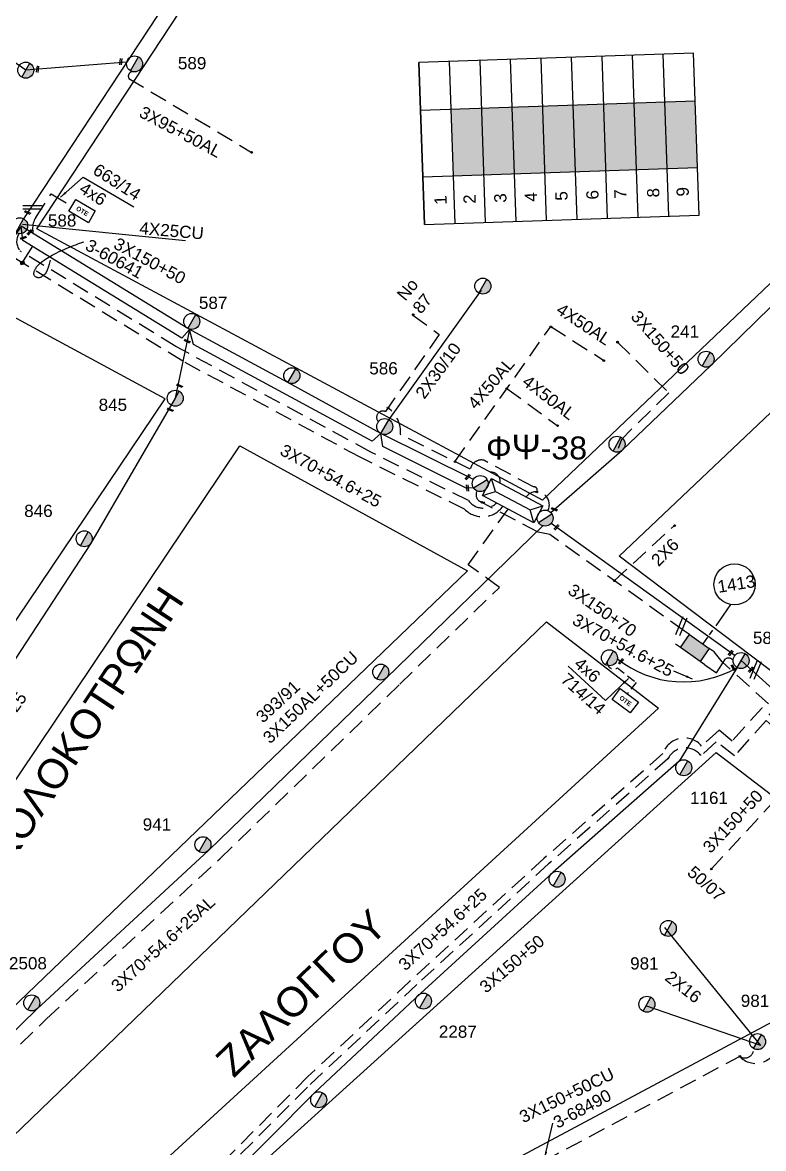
# Model space of a CAD drawing. Header units: millimetres. Extents: x 771 to 3391, y 686 to 1835.
# Drawn here: x 1483.5 to 1592.8, y 874.5 to 1040.5 of the extents above; entities that cross this region are included whole.
import ezdxf
from ezdxf.enums import TextEntityAlignment as Align

# ---------------------------------------------------------------- set-up
doc = ezdxf.new("R2010")
doc.units = ezdxf.units.MM
doc.linetypes.add('DASHED', pattern=[19.05, 12.7, -6.35])
for name, color, linetype in [('Link Box 4 Διευθύνσεων', 7, 'Continuous'), ('Pillar OTE', 7, 'Continuous'), ('Άγνωστα', 7, 'Continuous'), ('Ασφαλειοκιβώτια Χ.Τ 9 αναχωρήσεων', 7, 'Continuous'), ('Γυμνά εναέρια ΧΤ και ΦΟΠ (3Φ)   4x50+16AL', 7, 'Continuous'), ('Εναέρια παροχή ΧΤ 4x25', 7, 'SYN_LINE'), ('Επιγραφές - Σχήματα', 7, 'Continuous'), ('Καλωδια ΧΤ  3X95+50', 7, 'Continuous'), ('Καλώδια ΧΤ   3x150+50CU', 7, 'DASHED'), ('Καλώδια ΧΤ   3x150+70AL', 7, 'DASHED'), ('Καλώδια ΧΤ   3x150AL+50CU', 7, 'DASHED'), ('Μηχανική τομή', 7, 'Continuous'), ('Στύλος ΦΜ', 7, 'Continuous'), ('Στύλος ΦΜ @ 1', 7, 'Continuous'), ('Συνδέσεις', 7, 'Continuous'), ('Συνεστραμμένα ΧΤ   3x70+54.6+25 AL', 7, 'SYN_LINE'), ('Τομή', 7, 'Continuous'), ('Υποσταθμός εναέριος 2 στύλων', 7, 'Continuous'), ('Υποσταθμός πόλεως', 7, 'Continuous'), ('Υπόβαθρο ΔΕΗ', 7, 'Continuous'), ('Υπόγεια καλώδια Παροχών ΧΤ   4x50AL', 7, 'DASHED'), ('Υπόγεια καλώδια Παροχών ΧΤ   4x6', 7, 'DASHED')]:
    doc.layers.add(name, color=color, linetype=linetype)
doc.styles.add('arial', font='ARIAL.TTF')
doc.styles.get("Standard").update_dxf_attribs({"font": 'ARIAL.TTF'})
doc.linetypes.add('SYN_LINE', pattern='A,0.5,-0.0001,["/\\/\\/\\/",Standard,S=0.1,R=0,X=0,Y=-0.05],-0.25', length=0.7501)
doc.dimstyles.new('ISO-25', dxfattribs={"dimtxt": 2.5, "dimasz": 2.5, "dimexe": 1.25, "dimexo": 0.625, "dimtad": 1, "dimtxsty": 'Standard', "dimcen": 2.5, "dimadec": 0, "dimazin": 0, "dimtfac": 1, "dimtmove": 0, "dimatfit": 3, "dimfxl": 1, "dimarcsym": 0})

# ---------------------------------------------------------------- blocks, each defined once
blk = doc.blocks.new('LINK BOX 4 ΑΝΑΧΩΡΗΣΕΩΝ')
at = {"layer": 'Link Box 4 Διευθύνσεων', "ltscale": 40}
blk.add_hatch(color=256, dxfattribs=at).paths.add_polyline_path([(-3.54, 0), (-3.54, -4.67), (3.54, -4.67), (3.54, 0)])
for p, q in [((-3.54, 0), (-5.33, 0)), ((5.33, 0), (3.54, 0)), ((-3.54, -4.67), (-5.33, -4.67)), ((5.33, -4.67), (3.54, -4.67))]:
    blk.add_line(p, q, dxfattribs=at)
blk.add_lwpolyline([(-3.54, -4.67), (-3.54, 0), (3.54, 0), (3.54, -4.67)], close=True, dxfattribs=at)
blk = doc.blocks.new('ΑΣΦΑΛΕΙΟΚΙΒΩΤΙΟ ΥΠΟΣΤΑΘΜΟΥ 9 ΑΝΑΧΩΡΗΣΕΩΝ')
at = {"layer": 'Ασφαλειοκιβώτια Χ.Τ 9 αναχωρήσεων', "ltscale": 40}
for p, q in [((-23.8, 40.36), (24.02, 40.36)), ((-9.72, 40.36), (-9.72, -40.64)), ((9.94, 40.36), (9.94, -40.64)), ((-23.8, 31.36), (24.02, 31.36)), ((-23.8, 22.36), (24.02, 22.36)), ((-23.8, 13.36), (24.02, 13.36)), ((-23.8, 4.36), (24.02, 4.36)), ((-23.8, -4.64), (24.02, -4.64)), ((-23.8, -13.64), (24.02, -13.64)), ((-23.8, -22.64), (24.02, -22.64)), ((-23.8, -31.64), (24.02, -31.64))]:
    blk.add_line(p, q, dxfattribs=at)
at = {"layer": 'Ασφαλειοκιβώτια Χ.Τ 9 αναχωρήσεων'}
blk.add_lwpolyline([(-23.8, -40.64), (24.02, -40.64), (24.02, 40.36), (-23.8, 40.36)], close=True, dxfattribs=at)
for s, p in [('1', (-18.12, 33.62)), ('2', (-18.12, 25.05)), ('3', (-18.12, 15.98)), ('4', (-18.12, 6.96)), ('5', (-18.12, -2.05)), ('6', (-18.12, -11.19)), ('7', (-18.12, -19.43)), ('8', (-18.12, -29.12)), ('9', (-18.12, -37.81))]:
    blk.add_text(s, height=3.6, dxfattribs=at).set_placement(p)
at = {"layer": 'Ασφαλειοκιβώτια Χ.Τ 9 αναχωρήσεων', "ltscale": 40}
for tag, height, p in [('ΟΝΟΜΑ', 5, (-0.16, 44.31)), ('ΚΕΙΜΕΝΟ 1', 2, (17.06, 35.59)), ('ΚΕΙΜΕΝΟ 2', 2, (17.06, 26.88)), ('ΚΕΙΜΕΝΟ 3', 2, (17.06, 17.69)), ('ΚΕΙΜΕΝΟ 4', 2, (17.06, 8.71)), ('ΚΕΙΜΕΝΟ 5', 2, (17.06, -0.13)), ('ΚΕΙΜΕΝΟ 6', 2, (17.06, -9.05)), ('ΚΕΙΜΕΝΟ 7', 2, (17.06, -18.13)), ('ΚΕΙΜΕΝΟ 8', 2, (17.06, -26.85)), ('ΚΕΙΜΕΝΟ 9', 2, (17.06, -35.99)), ('ΣΧ', 2, (-0.1, -42.64))]:
    blk.add_attdef(tag, text='', height=height, dxfattribs=at).set_placement(p, align=Align.MIDDLE_CENTER)
blk = doc.blocks.new('ΥΠΑΡΧΩΝ ΤΣΙΜΕΝΤΕΝΙΟΣ ΣΤΥΛΟΣ')
at = {"layer": 'Στύλος ΦΜ'}
blk.add_hatch(color=7, dxfattribs=at).paths.add_polyline_path([(-1.29, -2.28, 0.574793), (2.62, 0, 0.268822), (1.3, 2.27)])
at = {"layer": 'Στύλος ΦΜ', "color": 7}
blk.add_line((-1.29, -2.28), (1.3, 2.27), dxfattribs=at)
blk.add_circle((0, 0), 2.62, dxfattribs=at)
at = {"layer": 'Στύλος ΦΜ', "flags": 4}
for tag, p in [('ΑΡΙΘΜΟΣ', (-4.68, 8.05)), ('ΤΥΠΟΣ', (-4.91, 3.03))]:
    blk.add_attdef(tag, p, '', height=4, dxfattribs=at)
blk = doc.blocks.new('ΥΠΟΣΤΑΘΜΟΣ ΕΝΑΕΡΙΟΣ ΕΠΙ 2 ΣΤΥΛΩΝ')
at = {"layer": 'Υποσταθμός εναέριος 2 στύλων', "linetype": 'Continuous'}
for points in [[(-11.97, -2.11, 0.574793), (-8.45, -0.07, 0.268822), (-9.64, 1.98)], [(9.68, -2.15, 0.574793), (13.19, -0.1, 0.268822), (12.01, 1.95)]]:
    blk.add_hatch(color=256, dxfattribs=at).paths.add_polyline_path(points)
for p, q in [((-11.97, -2.11), (-9.64, 1.98)), ((9.68, -2.15), (12.01, 1.95))]:
    blk.add_line(p, q, dxfattribs=at)
for centre in [(-10.81, -0.07), (10.84, -0.1)]:
    blk.add_circle(centre, 2.36, dxfattribs=at)
at = {"layer": 'Υποσταθμός πόλεως', "linetype": 'Continuous', "ltscale": 40}
blk.add_lwpolyline([(-8.57, 2.82), (8.57, 2.82), (8.57, -2.82), (-8.57, -2.82)], close=True, dxfattribs=at)
for points in [[(-5.75, 0), (-8.57, 2.82)], [(-8.57, -2.82), (-5.75, 0)], [(-5.75, 0), (5.75, 0)], [(5.75, 0), (8.57, 2.82)], [(8.57, -2.82), (5.75, 0)]]:
    blk.add_lwpolyline(points, dxfattribs=at)
at = {"layer": 'Υποσταθμός εναέριος 2 στύλων', "ltscale": 40, "flags": 1}
for tag, p in [('ΜΕΤΑΣΧΗΜΑΤΙΣΜΟΣ', (14.09, 2.51)), ('ΙΣΧΥΣ', (14.07, -0.28)), ('ΑΡΙΘΜΟΣ', (14.19, -3))]:
    blk.add_attdef(tag, p, '', height=1.8, dxfattribs=at)
blk = doc.blocks.new('ΜΗΧΑΝΙΚΗ ΤΟΜΗ')
at = {"layer": 'Μηχανική τομή', "ltscale": 40}
for p, q in [((-1.89, 0.78), (1.89, 0.78)), ((1.89, 0), (-1.89, 0))]:
    blk.add_line(p, q, dxfattribs=at)
blk = doc.blocks.new('_ΣΥΝΔΕΣΗ')
at = {"layer": 'Συνδέσεις', "linetype": 'SYN_LINE', "ltscale": 40}
blk.add_hatch(color=256, dxfattribs=at).paths.add_polyline_path([(0.5, -0.01, 1), (-0.5, -0.01, 1)])
at = {"layer": 'Συνδέσεις'}
blk.add_circle((0, -0.01), 0.5, dxfattribs=at)
blk = doc.blocks.new('ΤΟΜΗ')
at = {"layer": 'Τομή', "ltscale": 40}
for p, q in [((-5.68, 0), (5.68, 0)), ((5.68, -2.33), (-5.68, -2.33))]:
    blk.add_line(p, q, dxfattribs=at)
blk = doc.blocks.new('PILLAR ΟΤΕ')
at = {"layer": 'Pillar OTE', "ltscale": 40}
blk.add_lwpolyline([(-3.31, 2.02), (3.39, 2.02), (3.39, -1.99), (-3.31, -1.99)], close=True, dxfattribs=at)
at = {"layer": 'Pillar OTE', "insert": (-1.81, 0.71), "char_height": 1.3575, "width": 109.961, "attachment_point": 1}
blk.add_mtext('{\\fArial|b1|i0|c161|p34;OTE}', dxfattribs=at)
blk = doc.blocks.new('TSONTA XT1')
at = {"ltscale": 40}
h = blk.add_hatch(color=256, dxfattribs=at)
h.dxf.hatch_style = 1
h.paths.add_polyline_path([(595.96, 2487.66), (597.07, 2488.77), (595.96, 2489.87), (594.85, 2488.77)])
blk.add_lwpolyline([(594.85, 2488.77), (595.96, 2489.87), (597.07, 2488.77), (595.96, 2487.66)], close=True, dxfattribs=at)

msp = doc.modelspace()

# ---------------------------------------------------------------- hatches: boundary and pattern name
at = {"layer": 'Άγνωστα'}
for color, points in [(2, [(1551.19632, 1027.84345), (1546.69898, 1027.68855), (1547.03726, 1017.86711), (1551.53459, 1018.02201)]), (30, [(1555.69365, 1027.99835), (1551.19632, 1027.84345), (1551.53459, 1018.02201), (1556.03192, 1018.17691)]), (1, [(1560.19098, 1028.15325), (1555.69365, 1027.99835), (1556.03192, 1018.17691), (1560.52926, 1018.33181)]), (85, [(1564.68832, 1028.30815), (1560.19098, 1028.15325), (1560.52926, 1018.33181), (1565.02659, 1018.48671)]), (6, [(1569.18565, 1028.46305), (1564.68832, 1028.30815), (1565.02659, 1018.48671), (1569.52392, 1018.64161)]), (173, [(1573.68298, 1028.61795), (1569.18565, 1028.46305), (1569.52392, 1018.64161), (1574.02126, 1018.79651)]), (151, [(1578.18031, 1028.77285), (1573.68298, 1028.61795), (1574.02126, 1018.79651), (1578.51859, 1018.95141)]), (27, [(1582.67765, 1028.92775), (1578.18031, 1028.77285), (1578.51859, 1018.95141), (1583.01592, 1019.10631)])]:
    msp.add_hatch(color=color, dxfattribs=at).paths.add_polyline_path(points)

# ---------------------------------------------------------------- linework, layer by layer
msp.add_lwpolyline([(1487.60099, 1005.45086), (1487.48403, 1004.84907), (1487.34681, 1004.35989), (1487.195, 1003.97004), (1487.03422, 1003.66625), (1486.87013, 1003.43524), (1486.70837, 1003.26372), (1486.55458, 1003.13841), (1486.4144, 1003.04605), (1486.29209, 1002.97527), (1486.18627, 1002.92243), (1486.09419, 1002.88581), (1486.0131, 1002.86368), (1485.94021, 1002.85433), (1485.87279, 1002.85604), (1485.80806, 1002.86709), (1485.74327, 1002.88576), (1485.67639, 1002.91058), (1485.60841, 1002.94112), (1485.54104, 1002.97721), (1485.476, 1003.01867), (1485.41499, 1003.06533), (1485.35975, 1003.11701), (1485.31199, 1003.17354), (1485.27342, 1003.23475), (1485.24536, 1003.30044), (1485.22757, 1003.37041), (1485.21937, 1003.44442), (1485.22011, 1003.52226), (1485.22914, 1003.60369), (1485.2458, 1003.68849), (1485.26944, 1003.77644), (1485.29939, 1003.86731), (1485.33521, 1003.96087), (1485.37722, 1004.05689), (1485.42596, 1004.15513), (1485.48196, 1004.25534), (1485.54576, 1004.3573), (1485.61789, 1004.46076), (1485.69887, 1004.56548), (1485.78926, 1004.67123), (1485.88965, 1004.77794), (1486.00095, 1004.88616), (1486.12416, 1004.99664), (1486.26026, 1005.11011), (1486.41024, 1005.2273), (1486.57509, 1005.34894), (1486.75579, 1005.47578), (1486.95333, 1005.60854), (1487.16861, 1005.7477), (1487.4021, 1005.89275), (1487.65422, 1006.04289), (1487.92534, 1006.19737), (1488.21587, 1006.3554), (1488.52619, 1006.5162), (1488.85671, 1006.67901), (1489.20781, 1006.84303), (1489.57823, 1007.0072), (1489.96004, 1007.16916), (1490.34367, 1007.32626), (1490.71953, 1007.47585), (1491.07804, 1007.61528), (1491.40961, 1007.7419), (1491.70467, 1007.85305), (1491.95364, 1007.94608), (1492.14968, 1008.01921), (1492.297, 1008.07417), (1492.40256, 1008.11355), (1492.47332, 1008.13995), (1492.51624, 1008.15596), (1492.53828, 1008.16418), (1492.5464, 1008.16721), (1492.54756, 1008.16764), (1492.54756, 1008.16764), (1492.54756, 1008.16764), (1492.54756, 1008.16764), (1492.54756, 1008.16764), (1492.54756, 1008.16764), (1492.54756, 1008.16764), (1492.54756, 1008.16764), (1492.54756, 1008.16764)], dxfattribs=at)
at = {"layer": 'Άγνωστα', "color": 2}
msp.add_lwpolyline([(1537.45151, 981.78008), (1551.21024, 1001.0294)], dxfattribs=at)
at = {"layer": 'Άγνωστα', "color": 30, "linetype": 'DASHED', "ltscale": 0.2}
msp.add_lwpolyline([(1541.08192, 997.36994), (1544.96085, 994.52847), (1537.03864, 983.14345), (1537.03864, 983.14345), (1537.03864, 983.14345, 0.830515184), (1536.00068, 981.64806)], format="xyb", dxfattribs=at)
at = {"layer": 'Άγνωστα', "color": 6, "linetype": 'DASHED', "ltscale": 0.2}
msp.add_lwpolyline([(1570.75758, 958.18843), (1579.62364, 966.3445)], dxfattribs=at)
at = {"layer": 'Άγνωστα', "color": 62}
for points in [[(1592.34978, 889.68413), (1578.20189, 907.10297)], [(1592.34978, 889.68413), (1575.39488, 895.54449)]]:
    msp.add_lwpolyline(points, dxfattribs=at)
at = {"layer": 'Γυμνά εναέρια ΧΤ και ΦΟΠ (3Φ)   4x50+16AL', "color": 1, "linetype": 'Continuous', "ltscale": 0.2}
msp.add_lwpolyline([(1578.86282, 1132.456), (1556.61709, 1110.43844), (1538.97341, 1090.42843), (1522.19362, 1071.30475), (1511.7009, 1054.12923), (1499.35664, 1035.34473), (1483.70663, 1011.56444)], dxfattribs=at)
at = {"layer": 'Εναέρια παροχή ΧΤ 4x25', "color": 6, "ltscale": 20}
msp.add_lwpolyline([(1483.56366, 1010.78728), (1507.58669, 1008.36515)], dxfattribs=at)
at = {"layer": 'Καλωδια ΧΤ  3X95+50', "color": 1, "linetype": 'DASHED', "ltscale": 0.2}
msp.add_lwpolyline([(1499.69509, 1033.27365, 0.49208222), (1499.21249, 1032.25331), (1499.21249, 1032.25331), (1517.38549, 1021.31061)], format="xyb", dxfattribs=at)
at = {"layer": 'Καλώδια ΧΤ   3x150+50CU', "color": 30, "linetype": 'DASHED', "ltscale": 0.2}
msp.add_lwpolyline([(1571.22994, 993.37041), (1578.79621, 985.92801), (1571.82166, 979.03959), (1571.34826, 977.70692)], dxfattribs=at)
at = {"layer": 'Καλώδια ΧΤ   3x150+70AL', "color": 6, "linetype": 'DASHED', "ltscale": 0.2}
msp.add_lwpolyline([(1581.12452, 950.77837), (1561.28183, 965.00121), (1559.55059, 965.34778), (1550.89303, 969.9404)], dxfattribs=at)
at = {"layer": 'Καλώδια ΧΤ   3x150AL+50CU', "color": 173, "linetype": 'DASHED', "ltscale": 0.2}
msp.add_lwpolyline([(1553.43296, 969.68204, -0.448204434), (1549.26177, 970.01377), (1534.88766, 977.16203), (1506.14875, 992.73552), (1483.21172, 1006.80849, -0.337732638), (1483.01434, 1009.36963)], format="xyb", dxfattribs=at)
at = {"layer": 'Καλώδια ΧΤ   3x150AL+50CU', "color": 151, "linetype": 'DASHED', "ltscale": 0.2}
for points in [[(1554.34706, 969.19713, -0.470118004), (1548.70935, 968.74987), (1533.19786, 976.46376), (1507.19279, 990.55579), (1479.174, 1007.74666), (1453.72482, 970.41214, 0.646782038), (1453.99415, 967.5804)], [(1623.06561, 925.51852), (1618.60344, 919.56246), (1618.60344, 919.56246), (1600.56126, 930.9208), (1593.17089, 937.60728), (1588.46363, 932.40449), (1585.79723, 934.44219), (1583.55924, 932.41705, 0.558161575), (1578.65766, 931.94395), (1561.08044, 916.45578), (1541.67801, 898.68259), (1525.52985, 883.55202), (1513.20552, 871.15979, 0.480178176), (1512.16907, 869.59231)]]:
    msp.add_lwpolyline(points, format="xyb", dxfattribs=at)
at = {"layer": 'Καλώδια ΧΤ   3x150AL+50CU', "color": 30, "linetype": 'DASHED', "ltscale": 0.2}
for points in [[(1559.3609, 971.3173, 0.620962338), (1558.85384, 972.04171), (1551.51592, 975.97963, 0.414333542), (1549.53605, 974.62852), (1539.25772, 979.73994, 0.262028123), (1537.41168, 983.67955)], [(1584.13213, 945.79904), (1585.8089, 944.61567), (1587.16931, 946.67874, -0.362953487), (1588.27482, 946.50792)]]:
    msp.add_lwpolyline(points, format="xyb", dxfattribs=at)
at = {"layer": 'Καλώδια ΧΤ   3x150AL+50CU', "color": 27, "linetype": 'DASHED', "ltscale": 0.2}
msp.add_lwpolyline([(1478.66882, 902.64775), (1467.75287, 910.31281), (1464.38788, 905.29874, 0.672556372), (1461.48104, 899.52975), (1447.23156, 878.29696), (1458.02444, 871.60027, 0.661398457), (1464.1598, 871.28057), (1487.10145, 893.62078), (1512.63419, 917.22041), (1539.14199, 942.95834), (1553.82649, 957.22336), (1549.20631, 960.5655), (1555.14431, 968.77421)], format="xyb", dxfattribs=at)
at = {"layer": 'Καλώδια ΧΤ   3x150AL+50CU', "color": 30, "linetype": 'DASHED', "ltscale": 0.2}
msp.add_lwpolyline([(1621.27382, 926.86089), (1617.95746, 922.32653), (1601.99394, 932.37627), (1586.6602, 946.24957), (1585.47793, 947.70598)], dxfattribs=at)
at = {"layer": 'Καλώδια ΧΤ   3x150AL+50CU', "color": 133, "linetype": 'DASHED', "ltscale": 0.2}
msp.add_lwpolyline([(1622.08065, 926.25643), (1618.20832, 920.9899), (1601.09268, 931.76495), (1592.56868, 939.47709), (1588.13445, 934.57607), (1586.20655, 936.16608), (1583.63522, 933.8393, 0.590204024), (1577.93337, 932.71786), (1560.37022, 917.24208), (1540.59584, 899.12818), (1525.61862, 885.09476), (1512.61524, 872.01975, 0.432616603), (1510.29344, 867.77406), (1502.42497, 862.15148), (1494.21023, 853.40387, 0.562470654), (1491.50123, 849.4149), (1504.62768, 840.44268), (1512.817, 844.8597)], format="xyb", dxfattribs=at)
at = {"layer": 'Καλώδια ΧΤ   3x150AL+50CU', "color": 6, "linetype": 'DASHED', "ltscale": 0.2}
msp.add_lwpolyline([(1585.06079, 915.66687), (1595.20183, 926.65991), (1595.20183, 926.65991), (1595.20183, 926.65991), (1595.20183, 926.65991), (1595.20183, 926.65991), (1595.20183, 926.65991), (1617.48778, 909.6287, -0.24703308), (1620.37434, 908.53328)], format="xyb", dxfattribs=at)
at = {"layer": 'Καλώδια ΧΤ   3x150AL+50CU', "color": 62, "linetype": 'DASHED', "ltscale": 0.2}
for points in [[(1589.24377, 888.08978, 0.637958539), (1594.80451, 889.86377), (1606.75649, 895.93389, 0.216156432), (1609.68295, 895.01642), (1611.94206, 896.33576)], [(1547.71396, 866.22893, -0.908616003), (1553.64348, 869.06085), (1589.24377, 888.08978, 0.630689176), (1591.30307, 889.233)]]:
    msp.add_lwpolyline(points, format="xyb", dxfattribs=at)
at = {"layer": 'Καλώδια ΧΤ   3x150AL+50CU', "color": 2, "linetype": 'DASHED', "ltscale": 0.2}
msp.add_arc((1552.55215, 972.79927), 1.41572, 351.632598, 143.9845739, dxfattribs=at)
at = {"layer": 'Καλώδια ΧΤ   3x150AL+50CU', "color": 6, "linetype": 'DASHED', "ltscale": 0.2}
msp.add_arc((1551.50268, 970.87563), 1.11639, 149.460267, 324.3413564, dxfattribs=at)
at = {"layer": 'Καλώδια ΧΤ   3x150AL+50CU', "color": 30, "linetype": 'DASHED', "ltscale": 0.2}
msp.add_arc((1559.29817, 969.42428), 1.89406, 332.1869858, 143.1098397, dxfattribs=at)
at = {"layer": 'Συνεστραμμένα ΧΤ   3x70+54.6+25 AL', "color": 1, "linetype": 'SYN_LINE', "ltscale": 20}
msp.add_lwpolyline([(1484.02878, 1033.47194), (1461.03671, 1049.38969), (1428.10851, 1070.75994), (1395.7229, 1092.65877), (1373.71528, 1106.31776)], dxfattribs=at)
at = {"layer": 'Συνεστραμμένα ΧΤ   3x70+54.6+25 AL', "color": 30, "ltscale": 20}
msp.add_lwpolyline([(1561.41435, 968.25357), (1571.93085, 977.4395), (1585.00572, 989.91864), (1600.50228, 1005.10534), (1612.5436, 1016.50613), (1630.31296, 1033.45695), (1662.17145, 1066.63634)], dxfattribs=at)
at = {"layer": 'Συνεστραμμένα ΧΤ   3x70+54.6+25 AL', "color": 1, "linetype": 'SYN_LINE', "ltscale": 15}
msp.add_lwpolyline([(1498.90618, 1034.66026), (1484.02878, 1033.47194)], dxfattribs=at)
at = {"layer": 'Συνεστραμμένα ΧΤ   3x70+54.6+25 AL', "color": 6, "ltscale": 20}
msp.add_lwpolyline([(1549.9987, 973.11517), (1536.35073, 979.90232), (1522.65667, 987.41172), (1507.90383, 995.40622), (1483.34872, 1010.47195), (1463.83595, 981.84628), (1453.57171, 966.96806), (1447.24341, 957.27455), (1438.75708, 943.37465), (1426.40739, 924.35742), (1413.51791, 904.22068)], dxfattribs=at)
at = {"layer": 'Συνεστραμμένα ΧΤ   3x70+54.6+25 AL', "color": 2, "linetype": 'SYN_LINE', "ltscale": 20}
for points in [[(1536.35178, 979.89534), (1536.35073, 979.90232), (1535.08312, 978.76851), (1508.73517, 993.04635), (1508.16858, 995.26275), (1507.02065, 993.97544), (1483.58671, 1008.35329), (1483.34872, 1010.47195)], [(1508.16858, 995.26275), (1506.06287, 985.1053), (1493.57104, 963.66303), (1480.88794, 944.24738), (1461.95132, 916.43166), (1440.51614, 887.06756)]]:
    msp.add_lwpolyline(points, dxfattribs=at)
at = {"layer": 'Συνεστραμμένα ΧΤ   3x70+54.6+25 AL', "color": 2, "linetype": 'SYN_LINE', "ltscale": 15}
msp.add_lwpolyline([(1550.02218, 971.88818), (1548.9514, 971.8718), (1536.63804, 977.99525), (1536.35178, 979.89534)], dxfattribs=at)
at = {"layer": 'Συνεστραμμένα ΧΤ   3x70+54.6+25 AL', "color": 85, "ltscale": 20}
msp.add_lwpolyline([(1560.23679, 966.30453), (1537.08487, 943.81396), (1510.94271, 918.43105), (1485.66073, 895.0632), (1471.78814, 881.55429), (1461.93287, 872.86944)], dxfattribs=at)
at = {"layer": 'Συνεστραμμένα ΧΤ   3x70+54.6+25 AL', "color": 1, "ltscale": 20}
msp.add_lwpolyline([(1561.47437, 966.68316), (1588.56402, 947.20655)], dxfattribs=at)
at = {"layer": 'Συνεστραμμένα ΧΤ   3x70+54.6+25 AL', "color": 27, "linetype": 'SYN_LINE', "ltscale": 20}
msp.add_lwpolyline([(1616.04027, 925.92216), (1603.14671, 934.03923), (1589.45232, 946.42932)], dxfattribs=at)
at = {"layer": 'Συνεστραμμένα ΧΤ   3x70+54.6+25 AL', "color": 30, "linetype": 'SYN_LINE', "ltscale": 20}
msp.add_lwpolyline([(1588.86902, 945.40614), (1580.34537, 931.61519), (1561.70897, 915.19372), (1542.21727, 897.33876), (1526.58287, 882.68957), (1513.24155, 869.27476)], dxfattribs=at)
at = {"layer": 'Συνεστραμμένα ΧΤ   3x70+54.6+25 AL', "linetype": 'SYN_LINE', "ltscale": 20}
msp.add_arc((1580.99387, 958.97452), 15.68818, 231.4554915, 300.1310818, dxfattribs=at)
at = {"layer": 'Υπόβαθρο ΔΕΗ'}
for points in [[(1485.64728, 1010.07398), (1525.06965, 1069.97242), (1579.64749, 1132.00758), (1660.84067, 1065.9635), (1560.20278, 970.06351), (1485.64728, 1010.07398)], [(1571.49541, 961.81714), (1672.89295, 1057.95779), (1743.74912, 1000.78375), (1770.6399, 978.40281), (1634.79402, 913.96377), (1571.49541, 961.81714)], [(1492.49388, 1017.70671), (1499.93376, 1013.34074)], [(1415.6999, 904.10543), (1439.44324, 888.31509), (1504.57117, 985.00007), (1477.91071, 999.3981), (1415.6999, 904.10543)], [(1450.57222, 881.24648), (1515.56533, 978.091), (1549.11205, 959.68819), (1460.50642, 874.5415), (1450.57222, 881.24648)], [(1587.9054, 954.69181), (1585.70808, 951.57832)], [(1472.39621, 866.93691), (1560.79673, 952.12336), (1577.27315, 939.42125), (1487.19945, 856.84038), (1472.39621, 866.93691)], [(1584.52592, 949.90326), (1583.8073, 948.88502)], [(1585.24454, 950.9215), (1584.75518, 950.22811)], [(1569.48415, 940.56388), (1563.94436, 945.60501)], [(1495.75881, 851.43859), (1585.76656, 932.88624), (1619.24987, 907.29786), (1618.26229, 906.07647), (1504.65455, 845.3513), (1495.75881, 851.43859)]]:
    msp.add_lwpolyline(points, dxfattribs=at)
msp.add_circle((1588.48478, 957.66951), 3.03354, dxfattribs=at)
at = {"layer": 'Υπόγεια καλώδια Παροχών ΧΤ   4x50AL', "color": 30, "ltscale": 0.2}
for points in [[(1547.26978, 975.75553), (1561.41744, 995.69502), (1569.22393, 990.6915)], [(1554.93207, 986.55463), (1562.3584, 981.10196)]]:
    msp.add_lwpolyline(points, dxfattribs=at)
at = {"layer": 'Υπόγεια καλώδια Παροχών ΧΤ   4x6', "color": 151, "linetype": 'DASHED', "ltscale": 0.2}
msp.add_lwpolyline([(1483.70778, 1005.36559), (1485.57748, 1008.33667, -0.293953239), (1485.48978, 1011.7571), (1487.77676, 1015.23194), (1490.76326, 1013.43174)], format="xyb", dxfattribs=at)
at = {"layer": 'Υπόγεια καλώδια Παροχών ΧΤ   4x6', "linetype": 'DASHED', "ltscale": 0.1}
msp.add_lwpolyline([(1569.71946, 946.25884, 0.618321247), (1571.21419, 945.35493), (1573.9861, 943.21799), (1572.70259, 941.55309)], format="xyb", dxfattribs=at)

# ---------------------------------------------------------------- block references
at = {"layer": 'Link Box 4 Διευθύνσεων', "xscale": 0.5, "yscale": 0.5, "zscale": 0.5, "rotation": 324.7877460091402}
msp.add_blockref('LINK BOX 4 ΑΝΑΧΩΡΗΣΕΩΝ', (1583.30123, 949.24217), dxfattribs=at)
at = {"layer": 'Pillar OTE', "xscale": 0.5, "yscale": 0.5, "zscale": 0.5}
for p, rotation in [((1492.29623, 1012.70923), 329.272831250462), ((1572.35274, 940.51481), 323.6643799955381)]:
    msp.add_blockref('PILLAR ΟΤΕ', p, dxfattribs=dict(at, rotation=rotation))
at = {"layer": 'Ασφαλειοκιβώτια Χ.Τ 9 αναχωρήσεων', "xscale": 0.4999999999999998, "yscale": 0.4999999999999998, "zscale": 0.4999999999999998, "rotation": 91.97262806557677}
msp.add_blockref('ΑΣΦΑΛΕΙΟΚΙΒΩΤΙΟ ΥΠΟΣΤΑΘΜΟΥ 9 ΑΝΑΧΩΡΗΣΕΩΝ', (1562.56075, 1023.28537), dxfattribs=at)
at = {"layer": 'Μηχανική τομή'}
for p, xscale, yscale, zscale, rotation in [((1498.13305, 1034.71627), 0.249999999999919, 0.249999999999919, 0.249999999999919, 83.47629204008436), ((1485.86682, 1033.61114), 0.249999999999919, 0.249999999999919, 0.249999999999919, 83.47629204008436), ((1484.2554, 1012.3983), 0.249999999999919, 0.249999999999919, 0.249999999999919, 336.8864378045459), ((1484.63398, 1009.51257), 0.249999999999919, 0.249999999999919, 0.249999999999919, 47.90602526329326), ((1483.70397, 1008.66016), 0.2499999999999189, 0.2499999999999189, 0.2499999999999189, 19.84780723186009), ((1507.78859, 993.42977), 0.249999999999919, 0.249999999999919, 0.249999999999919, 336.8864378045459), ((1506.66026, 986.86356), 0.249999999999919, 0.249999999999919, 0.249999999999919, 336.8864378045459), ((1505.2872, 983.31528), 0.249999999999919, 0.249999999999919, 0.249999999999919, 336.8864378045459), ((1549.25675, 973.42193), 0.249999999999919, 0.249999999999919, 0.249999999999919, 47.90602526329326), ((1549.22537, 971.87599), 0.249999999999919, 0.249999999999919, 0.249999999999919, 95.81205052658667), ((1561.88895, 968.63956), 0.249999999999919, 0.249999999999919, 0.249999999999919, 336.8864378045459), ((1562.3223, 966.02068), 0.249999999999919, 0.249999999999919, 0.249999999999919, 47.90602526329326), ((1587.99017, 947.48447), 0.249999999999919, 0.249999999999919, 0.249999999999919, 47.90602526329326), ((1571.84818, 946.23945), 0.249999999999919, 0.249999999999919, 0.249999999999919, 47.90602526329326), ((1588.37786, 945.455), 0.249999999999919, 0.249999999999919, 0.249999999999919, 118.0171452394778), ((1590.9813, 945.04596), 0.249999999999919, 0.249999999999919, 0.249999999999919, 47.90602526329326)]:
    msp.add_blockref('ΜΗΧΑΝΙΚΗ ΤΟΜΗ', p, dxfattribs=dict(at, xscale=xscale, yscale=yscale, zscale=zscale, rotation=rotation))
at = {"layer": 'Στύλος ΦΜ @ 1', "ltscale": 40}
ref = msp.add_blockref('ΥΠΑΡΧΩΝ ΤΣΙΜΕΝΤΕΝΙΟΣ ΣΤΥΛΟΣ', (1484.02651, 1033.47323), dxfattribs=dict(at, xscale=0.4499999999998181, yscale=0.4499999999998181, zscale=0.4499999999998181))
ref.add_attrib('ΤΥΠΟΣ', '1259', (1474.53441, 1029.9048), dxfattribs={"layer": 'Στύλος ΦΜ', "height": 1.8, "flags": 4})
ref = msp.add_blockref('ΥΠΑΡΧΩΝ ΤΣΙΜΕΝΤΕΝΙΟΣ ΣΤΥΛΟΣ', (1500.0538, 1034.39546), dxfattribs=dict(at, xscale=0.4499999999998181, yscale=0.4499999999998181, zscale=0.4499999999998181))
ref.add_attrib('ΤΥΠΟΣ', '589', (1506.44327, 1033.60792), dxfattribs={"layer": 'Στύλος ΦΜ', "height": 1.8, "flags": 4})
ref = msp.add_blockref('ΥΠΑΡΧΩΝ ΤΣΙΜΕΝΤΕΝΙΟΣ ΣΤΥΛΟΣ', (1483.12107, 1010.54255), dxfattribs=dict(at, xscale=0.4499999999998181, yscale=0.4499999999998181, zscale=0.4499999999998181))
ref.add_attrib('ΤΥΠΟΣ', '588', (1487.2856, 1010.41201), dxfattribs={"layer": 'Στύλος ΦΜ', "height": 1.8, "flags": 4})
at = {"layer": 'Στύλος ΦΜ @ 1', "ltscale": 40, "xscale": 0.4499999999998181, "yscale": 0.4499999999998181, "zscale": 0.4499999999998181}
for p in [(1551.38989, 1001.63701), (1523.2377, 988.43619), (1571.16553, 978.33472), (1570.0484, 946.84111), (1536.35469, 944.73807), (1562.34419, 914.20194), (1578.72542, 906.954), (1527.19449, 881.68306)]:
    msp.add_blockref('ΥΠΑΡΧΩΝ ΤΣΙΜΕΝΤΕΝΙΟΣ ΣΤΥΛΟΣ', p, dxfattribs=at)
at = {"layer": 'Στύλος ΦΜ @ 1', "ltscale": 40}
ref = msp.add_blockref('ΥΠΑΡΧΩΝ ΤΣΙΜΕΝΤΕΝΙΟΣ ΣΤΥΛΟΣ', (1508.48486, 996.43069), dxfattribs=dict(at, xscale=0.4499999999998181, yscale=0.4499999999998181, zscale=0.4499999999998181))
ref.add_attrib('ΤΥΠΟΣ', '587', (1509.54255, 998.28076), dxfattribs={"layer": 'Στύλος ΦΜ', "height": 1.8, "flags": 4})
ref = msp.add_blockref('ΥΠΑΡΧΩΝ ΤΣΙΜΕΝΤΕΝΙΟΣ ΣΤΥΛΟΣ', (1584.29972, 990.86135), dxfattribs=dict(at, xscale=0.4499999999998181, yscale=0.4499999999998181, zscale=0.4499999999998181))
ref.add_attrib('ΤΥΠΟΣ', '241', (1579.06454, 994.04115), dxfattribs={"layer": 'Στύλος ΦΜ', "height": 1.8, "flags": 4})
ref = msp.add_blockref('ΥΠΑΡΧΩΝ ΤΣΙΜΕΝΤΕΝΙΟΣ ΣΤΥΛΟΣ', (1536.93176, 980.92679), dxfattribs=dict(at, xscale=0.4499999999998181, yscale=0.4499999999998181, zscale=0.4499999999998181))
ref.add_attrib('ΤΥΠΟΣ', '586', (1534.65211, 988.62446), dxfattribs={"layer": 'Στύλος ΦΜ', "height": 1.8, "flags": 4})
ref = msp.add_blockref('ΥΠΑΡΧΩΝ ΤΣΙΜΕΝΤΕΝΙΟΣ ΣΤΥΛΟΣ', (1506.06061, 985.10659), dxfattribs=dict(at, xscale=0.4499999999998181, yscale=0.4499999999998181, zscale=0.4499999999998181))
ref.add_attrib('ΤΥΠΟΣ', '845', (1494.76278, 983.24433), dxfattribs={"layer": 'Στύλος ΦΜ', "height": 1.8, "flags": 4})
ref = msp.add_blockref('ΥΠΑΡΧΩΝ ΤΣΙΜΕΝΤΕΝΙΟΣ ΣΤΥΛΟΣ', (1492.6483, 964.39494), dxfattribs=dict(at, xscale=0.4499999999998181, yscale=0.4499999999998181, zscale=0.4499999999998181))
ref.add_attrib('ΤΥΠΟΣ', '846', (1483.78944, 967.60254), dxfattribs={"layer": 'Στύλος ΦΜ', "height": 1.8, "flags": 4})
ref = msp.add_blockref('ΥΠΑΡΧΩΝ ΤΣΙΜΕΝΤΕΝΙΟΣ ΣΤΥΛΟΣ', (1589.45005, 946.43061), dxfattribs=dict(at, xscale=0.4499999999998181, yscale=0.4499999999998181, zscale=0.4499999999998181))
ref.add_attrib('ΤΥΠΟΣ', '584', (1591.19767, 948.88226), dxfattribs={"layer": 'Στύλος ΦΜ', "height": 1.8, "flags": 4})
ref = msp.add_blockref('ΥΠΑΡΧΩΝ ΤΣΙΜΕΝΤΕΝΙΟΣ ΣΤΥΛΟΣ', (1580.99937, 930.63569), dxfattribs=dict(at, xscale=0.4499999999998181, yscale=0.4499999999998181, zscale=0.4499999999998181))
ref.add_attrib('ΤΥΠΟΣ', '1161', (1581.92613, 925.29538), dxfattribs={"layer": 'Στύλος ΦΜ', "height": 1.8, "flags": 4})
ref = msp.add_blockref('ΥΠΑΡΧΩΝ ΤΣΙΜΕΝΤΕΝΙΟΣ ΣΤΥΛΟΣ', (1510.14069, 919.29355), dxfattribs=dict(at, xscale=0.4499999999998181, yscale=0.4499999999998181, zscale=0.4499999999998181))
ref.add_attrib('ΤΥΠΟΣ', '941', (1501.25947, 921.37538), dxfattribs={"layer": 'Στύλος ΦΜ', "height": 1.8, "flags": 4})
ref = msp.add_blockref('ΥΠΑΡΧΩΝ ΤΣΙΜΕΝΤΕΝΙΟΣ ΣΤΥΛΟΣ', (1484.90775, 895.96883), dxfattribs=dict(at, xscale=0.4499999999998181, yscale=0.4499999999998181, zscale=0.4499999999998181))
ref.add_attrib('ΤΥΠΟΣ', '2508', (1481.54328, 900.91485), dxfattribs={"layer": 'Στύλος ΦΜ', "height": 1.8, "flags": 4})
ref = msp.add_blockref('ΥΠΑΡΧΩΝ ΤΣΙΜΕΝΤΕΝΙΟΣ ΣΤΥΛΟΣ', (1575.57867, 895.76715), dxfattribs=dict(at, xscale=0.4499999999998181, yscale=0.4499999999998181, zscale=0.4499999999998181))
ref.add_attrib('ΤΥΠΟΣ', '981', (1573.1054, 900.88889), dxfattribs={"layer": 'Στύλος ΦΜ', "height": 1.8, "flags": 4})
ref = msp.add_blockref('ΥΠΑΡΧΩΝ ΤΣΙΜΕΝΤΕΝΙΟΣ ΣΤΥΛΟΣ', (1542.64, 896.23947), dxfattribs=dict(at, xscale=0.4499999999998181, yscale=0.4499999999998181, zscale=0.4499999999998181))
ref.add_attrib('ΤΥΠΟΣ', '2287', (1544.90603, 890.8289), dxfattribs={"layer": 'Στύλος ΦΜ', "height": 1.8, "flags": 4})
ref = msp.add_blockref('ΥΠΑΡΧΩΝ ΤΣΙΜΕΝΤΕΝΙΟΣ ΣΤΥΛΟΣ', (1591.8841, 890.25747), dxfattribs=dict(at, xscale=0.4499999999998181, yscale=0.4499999999998181, zscale=0.4499999999998181))
ref.add_attrib('ΤΥΠΟΣ', '981', (1589.41083, 895.37921), dxfattribs={"layer": 'Στύλος ΦΜ', "height": 1.8, "flags": 4})
at = {"layer": 'Συνδέσεις', "xscale": 0.25, "yscale": 0.25, "zscale": 0.25}
for p in [(1517.30862, 1021.34341), (1541.13222, 997.43401), (1561.41824, 995.63052), (1571.25226, 993.37735), (1569.21529, 990.65504), (1554.90592, 986.53533), (1537.40953, 983.68432), (1562.41786, 981.07162), (1547.28288, 975.75458), (1559.35081, 971.2927), (1551.27164, 969.76267), (1579.6625, 966.32632), (1570.79336, 958.20325), (1585.06384, 915.7055), (1589.28206, 888.09354)]:
    msp.add_blockref('_ΣΥΝΔΕΣΗ', p, dxfattribs=at)
at = {"layer": 'Συνδέσεις', "xscale": 0.3075184835441075, "yscale": 0.3075184835441075, "zscale": 0.3075184835441075, "rotation": 328.6879077616582}
msp.add_blockref('TSONTA XT1', (929.20799, 446.45026), dxfattribs=at)
at = {"layer": 'Τομή', "xscale": 0.25, "yscale": 0.25, "zscale": 0.25}
msp.add_blockref('ΤΟΜΗ', (1485.01115, 1013.54666), dxfattribs=at)
at = {"layer": 'Τομή', "xscale": 0.2499999999998873, "yscale": 0.2499999999998873, "zscale": 0.2499999999998873, "rotation": 248.1909067709115}
for p in [(1580.92652, 951.37965), (1591.88226, 944.947)]:
    msp.add_blockref('ΤΟΜΗ', p, dxfattribs=at)
at = {"layer": 'Υποσταθμός εναέριος 2 στύλων', "xscale": 0.5, "yscale": 0.5, "zscale": 0.5, "rotation": 332.0551629090562}
msp.add_blockref('ΥΠΟΣΤΑΘΜΟΣ ΕΝΑΕΡΙΟΣ ΕΠΙ 2 ΣΤΥΛΩΝ', (1555.80398, 970.01776), dxfattribs=at)

# ---------------------------------------------------------------- texts
at = {"ltscale": 40, "char_height": 4, "width": 64.8866414, "attachment_point": 1, "style": 'arial'}
for s, insert, rotation in [('{\\H1.083x;KOΛOKOTPΩNH}', (1477.89803, 918.3435), 56.565185), ('{\\H1.083x;ZAΛOΓΓOY}', (1511.65781, 887.91946), 43.9530043)]:
    msp.add_mtext(s, dxfattribs=dict(at, insert=insert, rotation=rotation))
at = {"layer": 'Άγνωστα', "color": 7, "char_height": 1.8, "attachment_point": 1}
for s, gutter_width, insert, rotation in [('3X95+50AL', 12.5, (1501.42408, 1028.27212), 332.0897021), ('663/14', 1.55377, (1494.72306, 1019.81647), 327.4246137), ('4x6', 1.55377, (1492.71895, 1017.08531), 327.4246137), ('4X25CU', 12.5, (1500.8662, 1011.11329), 355.0902466), ('3-60641', 12.5, (1493.49035, 1008.68173), 331.2162372), ('3X150+50', 12.5, (1497.66118, 1008.89278), 331.627843), ('3X150+50', 12.5, (1574.43583, 998.24741), 311.0555002), ('2X30/10', 12.5, (1541.32262, 985.92631), 53.9549728), ('3X70+54.6+25', 12.5, (1522.19609, 978.45012), 331.2162372), ('2X6', 12.5, (1576.01251, 961.48242), 44.6529405), ('1413', 12.5, (1585.85863, 958.18964), 9.0165632), ('3X150+70', 12.5, (1564.79147, 957.8855), 325.1898694), ('3X70+54.6+25', 12.5, (1565.27855, 953.47492), 331.2162372), ('4x6', 12.5, (1565.88984, 947.07574), 318.2639318), ('714/14', 12.5, (1563.92606, 944.76312), 318.2639318), ('393/91', 12.5, (1517.75209, 938.44854), 42.7740207), ('3X70+54.6+25', 12.5, (1473.32838, 928.50509), 54.8872713), ('3X150+50', 12.5, (1583.63328, 919.13181), 46.8943879), ('50/07', 12.5, (1582.57108, 916.32783), 318.2639318), ('3X70+54.6+25', 12.5, (1538.75601, 901.92803), 42.2541313), ('3X150+50', 12.5, (1550.69725, 898.68062), 40.3317141), ('2X16', 12.5, (1579.18801, 900.85276), 321.7684312), ('3X150+50CU', 12.5, (1556.5496, 879.82026), 26.1803638), ('3-68490', 12.5, (1561.5414, 878.98065), 28.2476678)]:
    msp.add_mtext_dynamic_manual_height_columns(s, width=1.8, gutter_width=gutter_width, heights=[0.04535], dxfattribs=dict(at, insert=insert, rotation=rotation))
at = {"layer": 'Άγνωστα', "color": 7}
note = msp.add_mtext_dynamic_manual_height_columns('No ', width=1.8, gutter_width=2.03045, heights=[0.04535, 0], dxfattribs=dict(at, insert=(1536.12837, 997.52427), char_height=1.8, attachment_point=1, rotation=50.4055177))
for column, words in zip(note.columns.linked_columns, ['87']):
    column.text = words
at = {"layer": 'Καλώδια ΧΤ   3x150AL+50CU', "color": 7, "insert": (1518.78059, 935.36476), "char_height": 1.8, "attachment_point": 1, "rotation": 43.7565842}
msp.add_mtext_dynamic_manual_height_columns('3X150AL+50CU', width=1.8, gutter_width=12.5, heights=[0.04535], dxfattribs=at)
at = {"layer": 'Συνεστραμμένα ΧΤ   3x70+54.6+25 AL', "color": 7, "insert": (1496.40091, 898.77944), "char_height": 1.8, "attachment_point": 1, "rotation": 42.2541313}
msp.add_mtext_dynamic_manual_height_columns('3X70+54.6+25AL', width=1.8, gutter_width=12.5, heights=[0.04535], dxfattribs=at)
at = {"layer": 'Υπόβαθρο ΔΕΗ', "insert": (1551.87446, 979.75124), "char_height": 3.3831914, "attachment_point": 1}
msp.add_mtext_dynamic_manual_height_columns('Φ{\\H1.0833x;Ψ}-38', width=84.657329, gutter_width=12.5, heights=[0], dxfattribs=at)
at = {"layer": 'Υπόγεια καλώδια Παροχών ΧΤ   4x50AL', "color": 7, "char_height": 1.8, "attachment_point": 1}
for insert, rotation in [((1563.04701, 999.24301), 326.5235181), ((1549.00224, 984.50951), 49.2211872), ((1558.12906, 988.65344), 322.5364712)]:
    msp.add_mtext_dynamic_manual_height_columns('4X50AL', width=1.8, gutter_width=12.5, heights=[0.04535], dxfattribs=dict(at, insert=insert, rotation=rotation))

# ---------------------------------------------------------------- leaders
at = {"layer": 'Επιγραφές - Σχήματα', "ltscale": 40}
for points in [[(1489.14997, 1014.7558), (1492.49388, 1017.70671)], [(1582.3069, 943.71212), (1579.56437, 944.88211)], [(1572.87037, 943.81401), (1569.48415, 940.56388)], [(1560.47907, 873.02489), (1561.69585, 878.25061)]]:
    msp.add_leader(points, dimstyle='ISO-25', override={"dimasz": 1, "dimtad": 0}, dxfattribs=at)

doc.saveas('drawing.dxf')
